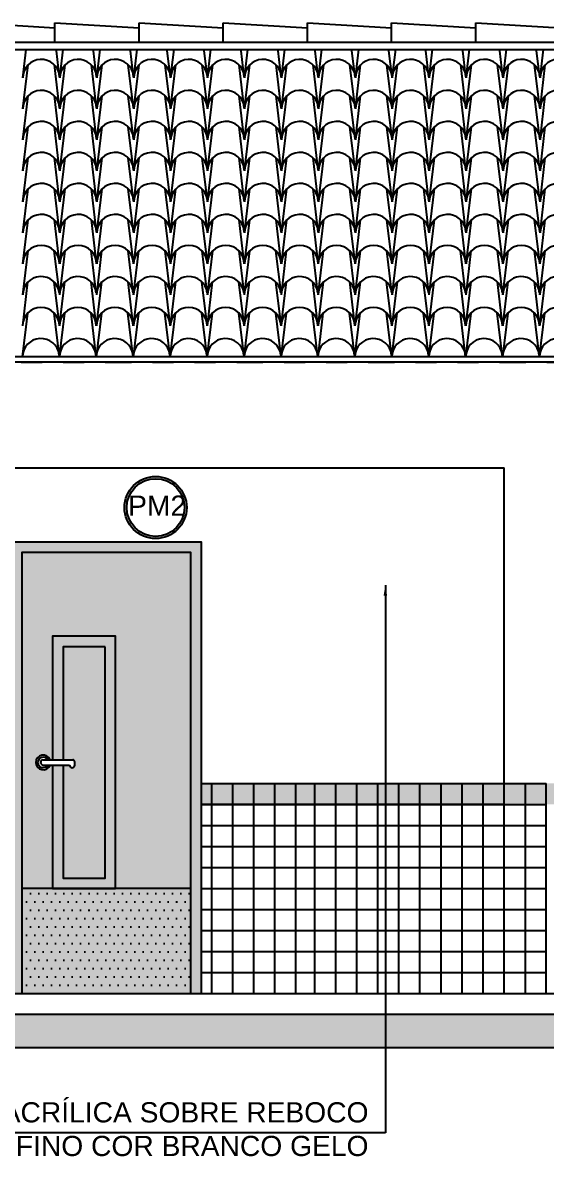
# Model space of a CAD drawing. Extents: x 183 to 373, y 23 to 105.
# Drawn here: x 236.11 to 238.6, y 45.81 to 51.2 of the extents above; entities that cross this region are included whole.
import ezdxf

# ---------------------------------------------------------------- set-up
doc = ezdxf.new("R2010")
doc.units = 0
doc.header["$LTSCALE"] = 0.005
doc.linetypes.add('C5', pattern=[60, 50, -5, 0, -5])
doc.linetypes.add('TRAÇO-2PTOS_P', pattern=[0.625, 0.25, -0.125, 0, -0.125, 0, -0.125])
doc.layers.get('0').update_dxf_attribs({"linetype": 'CONTINUOUS'})
for name, color, linetype in [('01', 1, 'CONTINUOUS'), ('02', 2, 'CONTINUOUS'), ('0_HATCH', 1, 'CONTINUOUS'), ('252', 252, 'CONTINUOUS'), ('A-01', 1, 'CONTINUOUS'), ('A-CHAO_FACHADA', 8, 'CONTINUOUS'), ('A-HACH', 1, 'CONTINUOUS'), ('ARQ-EXO-1_100', 251, 'C5'), ('ARQ-HTC', 9, 'CONTINUOUS'), ('ARQ-SMB-1_100', 1, 'CONTINUOUS'), ('ARQ-TXT-1_075', 2, 'CONTINUOUS'), ('BL-AR-TELHA 2', 2, 'CONTINUOUS'), ('TELHA', 3, 'CONTINUOUS')]:
    doc.layers.add(name, color=color, linetype=linetype)
doc.styles.add('ESC-50-A20', font='arial.ttf', dxfattribs={"height": 0.1})
doc.styles.add('FNDE Texto Cota 0025', font='verdana.ttf', dxfattribs={"height": 0.04})
doc.dimstyles.new('FNDE 1-0025', dxfattribs={"dimscale": 5, "dimtxt": 0.04, "dimasz": 0.01, "dimexe": 0.15, "dimexo": 0.15, "dimgap": 0.005, "dimtad": 1, "dimzin": 1, "dimdsep": 46, "dimtxsty": 'FNDE Texto Cota 0025', "dimblk": 'tic', "dimcen": 0.015, "dimdle": 0.15, "dimse1": 1, "dimse2": 1, "dimclrd": 251, "dimclre": 251, "dimclrt": 256, "dimaunit": 1, "dimadec": 3, "dimazin": 0, "dimtfac": 1, "dimtix": 1, "dimtmove": 2, "dimatfit": 3, "dimfxl": 0.15, "dimtvp": 1, "dimtolj": 1, "dimtzin": 0, "dimarcsym": 0})

# ---------------------------------------------------------------- blocks, each defined once
blk = doc.blocks.new('tic')
at = {"color": 251}
for p, q in [((-1, 0), (1, 0)), ((0, -1), (0, 1))]:
    blk.add_line(p, q, dxfattribs=at)
blk.add_line((-0.6, -0.6), (0.6, 0.6))

msp = doc.modelspace()

# ---------------------------------------------------------------- hatches: boundary and pattern name
h = msp.add_hatch()
h.set_pattern_fill('DOTS', color=1, scale=0.025, style=0)
h.set_pattern_definition([(0, (236.106362, 46.58033), (0.0198438, 0.0396875), [0, -0.0396875])])
h.paths.add_polyline_path([(236.9064, 47.0803), (236.1064, 47.0803), (236.1064, 46.5803), (236.9064, 46.5803)])
at = {"layer": '01'}
for points in [[(236.9064, 48.6803), (236.1064, 48.6803), (236.1064, 47.0803), (236.2506, 47.0803), (236.2506, 47.4678), (236.2506, 47.6678), (236.2391, 47.6678, -5.415339), (236.2391, 47.6928), (236.2506, 47.6928), (236.2506, 48.2803), (236.5506, 48.2803), (236.5506, 47.4678), (236.5506, 47.0803), (236.9064, 47.0803)], [(236.9064, 47.0803), (236.1064, 47.0803), (236.1064, 46.5803), (236.9064, 46.5803)]]:
    msp.add_hatch(color=40, dxfattribs=at).paths.add_polyline_path(points)
at = {"layer": '0_HATCH'}
for points in [[(236.9564, 48.7303), (236.0564, 48.7303), (236.0564, 46.5803), (236.1064, 46.5803), (236.1064, 48.6803), (236.9064, 48.6803), (236.9064, 46.5803), (236.9564, 46.5803)], [(236.5506, 48.2803), (236.2506, 48.2803), (236.2506, 47.6928), (236.3006, 47.6928), (236.3006, 48.2303), (236.5006, 48.2303), (236.5006, 47.4678), (236.5006, 47.1303), (236.3006, 47.1303), (236.3006, 47.4678), (236.3006, 47.6678), (236.2506, 47.6678), (236.2506, 47.4678), (236.2506, 47.0803), (236.5506, 47.0803), (236.5506, 47.4678)]]:
    msp.add_hatch(color=160, dxfattribs=at).paths.add_polyline_path(points)
h = msp.add_hatch(color=160, dxfattribs=at)
h.paths.add_polyline_path([(238.3977, 47.4803), (238.3977, 47.5803), (236.9564, 47.5803), (236.9564, 47.4803)])
h.paths.add_polyline_path([(240.9473, 47.4803), (240.9473, 47.5803), (238.5973, 47.5803), (238.5973, 47.4803)])
h.paths.add_polyline_path([(241.2023, 47.4803), (241.2023, 47.5803), (241.1473, 47.5803), (241.1473, 47.4803)])
h.paths.add_polyline_path([(245.4323, 47.5803), (245.4323, 47.4803), (248.2814, 47.4803), (248.2814, 47.5803)])
h.paths.add_polyline_path([(245.2323, 47.4803), (245.2323, 47.5803), (241.4023, 47.5803), (241.4023, 47.4803)])
h = msp.add_hatch(color=160, dxfattribs=at)
h.paths.add_polyline_path([(238.4977, 47.5803), (238.3977, 47.5803), (238.3977, 47.4803), (238.4977, 47.4803)])
h.paths.add_polyline_path([(238.5977, 47.5803), (238.4977, 47.5803), (238.4977, 47.4803), (238.5977, 47.4803)])
at = {"layer": 'A-HACH'}
msp.add_hatch(color=254, dxfattribs=at).paths.add_polyline_path([(206.7713, 46.4803), (206.7713, 46.3223), (267.1607, 46.3223), (267.1607, 46.4803)])
at = {"layer": 'ARQ-HTC'}
h = msp.add_hatch(color=256, dxfattribs=at)
h.dxf.hatch_style = 1
h.set_gradient(color1=(132, 132, 132), one_color=1, tint=1, name='INVHEMISPHERICAL')
h.paths.add_polyline_path([(236.5006, 48.2303), (236.3006, 48.2303), (236.3006, 47.6928), (236.3464, 47.6928, -0.414214), (236.3564, 47.6828), (236.3564, 47.6678, -1), (236.3314, 47.6678), (236.3006, 47.6678), (236.3006, 47.4678), (236.3006, 47.1303), (236.5006, 47.1303), (236.5006, 47.4678)])
at = {"layer": 'ARQ-SMB-1_100'}
h = msp.add_hatch(color=252, dxfattribs=at)
edge = h.paths.add_edge_path()
edge.add_arc((236.7405, 48.8931), 0.1479, 0, 360)
edge = h.paths.add_edge_path(flags=17)
edge.add_arc((236.7405, 48.8931), 0.1372, 0, 360)

# ---------------------------------------------------------------- linework, layer by layer
at = {"color": 1}
for p, q in [((236.2064, 47.6928), (236.3464, 47.6928)), ((236.3564, 47.6678), (236.3564, 47.6828)), ((236.2064, 47.6678), (236.3314, 47.6678)), ((236.9064, 47.0803), (236.1064, 47.0803))]:
    msp.add_line(p, q, dxfattribs=at)
at = {"color": 2}
for points in [[(236.0564, 46.5803), (236.0564, 48.7303), (236.9564, 48.7303), (236.9564, 46.5803)], [(236.1064, 46.5803), (236.1064, 48.6803), (236.9064, 48.6803), (236.9064, 46.5803)]]:
    msp.add_lwpolyline(points, dxfattribs=at)
at = {"color": 1}
for points in [[(236.5506, 47.4678), (236.5506, 48.2803), (236.2506, 48.2803), (236.2506, 47.6928)], [(236.5006, 48.2303), (236.3006, 48.2303), (236.3006, 47.6928)], [(236.5006, 47.4678), (236.5006, 48.2303)], [(236.2506, 47.6678), (236.2506, 47.4678)], [(236.3006, 47.6678), (236.3006, 47.4678)], [(236.2506, 47.4678), (236.2506, 47.0803), (236.5506, 47.0803), (236.5506, 47.4678)], [(236.3006, 47.4678), (236.3006, 47.1303), (236.5006, 47.1303), (236.5006, 47.4678)]]:
    msp.add_lwpolyline(points, dxfattribs=at)
for centre, radius, start, end in [((236.2064, 47.6803), 0.035, 20.9248, 339.0752), ((236.2064, 47.6803), 0.025, 30, 330), ((236.2064, 47.6803), 0.0125, 90, 270), ((236.3464, 47.6828), 0.01, 0, 90), ((236.3439, 47.6678), 0.0125, 180, 0)]:
    msp.add_arc(centre, radius, start, end, dxfattribs=at)
at = {"layer": '01', "color": 251}
for p, q in [((236.9073, 46.5803, 9.9679), (236.9073, 47.5803, 9.9679)), ((238.3973, 47.5803, 13.2905), (238.3977, 47.5803, 13.2905)), ((238.3973, 47.5803, 13.2905), (238.5973, 47.5803, 13.2905)), ((238.4973, 47.5803, 13.2905), (238.4973, 46.5803, 13.2905)), ((236.9564, 47.4803, -6.6453), (238.3977, 47.4803, -6.6453)), ((238.3973, 47.4803, 13.2905), (238.5973, 47.4803, 13.2905)), ((238.3973, 47.3803, 13.2905), (238.5973, 47.3803, 13.2905)), ((238.3973, 47.2803, 13.2905), (238.5973, 47.2803, 13.2905)), ((238.3973, 47.1803, 13.2905), (238.5973, 47.1803, 13.2905)), ((238.3973, 47.0803, 13.2905), (238.5973, 47.0803, 13.2905)), ((238.3973, 46.9803, 13.2905), (238.5973, 46.9803, 13.2905)), ((238.3973, 46.8803, 13.2905), (238.5973, 46.8803, 13.2905)), ((238.3973, 46.7803, 13.2905), (238.5973, 46.7803, 13.2905)), ((238.3973, 46.6803, 13.2905), (238.5973, 46.6803, 13.2905))]:
    msp.add_line(p, q, dxfattribs=at)
at = {"layer": '02', "color": 253, "linetype": 'Continuous'}
for p, q in [((238.3973, 46.5803, 13.2905), (238.3973, 47.5803, 13.2905)), ((238.5973, 46.5803, 13.2905), (238.5973, 47.5803, 13.2905))]:
    msp.add_line(p, q, dxfattribs=at)
at = {"layer": '252', "linetype": 'Continuous'}
for p, q in [((237.0073, 46.5803, 9.9679), (237.0073, 47.5803, 9.9679)), ((237.0073, 46.5803, 9.9679), (237.0073, 47.5803, 9.9679)), ((237.1073, 46.5803, 9.9679), (237.1073, 47.5803, 9.9679)), ((237.2073, 46.5803, 9.9679), (237.2073, 47.5803, 9.9679)), ((237.3073, 46.5803, 9.9679), (237.3073, 47.5803, 9.9679)), ((237.3073, 46.5803, 9.9679), (237.3073, 47.5803, 9.9679)), ((237.4073, 46.5803, 9.9679), (237.4073, 47.5803, 9.9679)), ((237.4973, 46.5803, 13.2905), (237.4973, 47.5803, 13.2905)), ((237.5973, 46.5803, 13.2905), (237.5973, 47.5803, 13.2905)), ((237.6973, 46.5803, 13.2905), (237.6973, 47.5803, 13.2905)), ((237.7973, 46.5803, 13.2905), (237.7973, 47.5803, 13.2905)), ((237.8973, 46.5803, 13.2905), (237.8973, 47.5803, 13.2905)), ((237.9973, 46.5803, 13.2905), (237.9973, 47.5803, 13.2905)), ((238.0973, 46.5803, 13.2905), (238.0973, 47.5803, 13.2905)), ((238.1973, 46.5803, 13.2905), (238.1973, 47.5803, 13.2905)), ((238.2973, 46.5803, 13.2905), (238.2973, 47.5803, 13.2905)), ((236.9564, 47.3803, 0.0375), (238.3977, 47.3803, -0.1967)), ((236.9564, 47.2803, 0.0375), (238.3977, 47.2803, -0.1967)), ((236.9564, 47.1803, 0.0375), (238.3977, 47.1803, -0.1967)), ((236.9564, 47.0803, 0.0375), (238.3977, 47.0803, -0.1967)), ((236.9564, 46.9803, 0.0375), (238.3977, 46.9803, -0.1967)), ((236.9564, 46.8803, 0.0375), (238.3977, 46.8803, -0.1967)), ((236.9564, 46.7803, 0.0375), (238.3977, 46.7803, -0.1967)), ((236.9564, 46.6803, 0.0375), (238.3977, 46.6803, -0.1967))]:
    msp.add_line(p, q, dxfattribs=at)
at = {"layer": '252', "linetype": 'Continuous', "elevation": 3.3226}
for points in [[(236.9564, 47.5803), (238.3977, 47.5803)], [(238.3977, 47.4803), (236.9564, 47.4803)]]:
    msp.add_lwpolyline(points, dxfattribs=at)
at = {"layer": 'A-01', "color": 3}
for p, q in [((235.8622, 51.1998), (236.2622, 51.1753)), ((236.2622, 51.1077), (236.2622, 51.1998)), ((236.2622, 51.1998), (236.6622, 51.1753)), ((236.6622, 51.1998), (237.0622, 51.1753)), ((236.6622, 51.1077), (236.6622, 51.1998)), ((237.0622, 51.1077), (237.0622, 51.1998)), ((237.0622, 51.1998), (237.4622, 51.1753)), ((237.4622, 51.1077), (237.4622, 51.1998)), ((237.4622, 51.1998), (237.8622, 51.1753)), ((237.8622, 51.1077), (237.8622, 51.1998)), ((237.8622, 51.1998), (238.2621, 51.1753)), ((238.2621, 51.1998), (238.6621, 51.1753)), ((238.2621, 51.1077), (238.2621, 51.1998)), ((212.5123, 51.1077), (261.8473, 51.1077)), ((212.5123, 51.0717), (261.8473, 51.0717)), ((235.9768, 49.0811), (238.3977, 49.0811)), ((238.3977, 46.5803), (238.3977, 49.0811))]:
    msp.add_line(p, q, dxfattribs=at)
at = {"layer": 'A-01', "color": 5}
msp.add_line((208.0123, 46.5803), (266.3623, 46.5803), dxfattribs=at)
at = {"layer": 'A-01', "color": 8}
msp.add_line((267.1607, 46.3223), (206.7713, 46.3223), dxfattribs=at)
at = {"layer": 'A-CHAO_FACHADA', "color": 6}
msp.add_line((267.1607, 46.4803), (206.7713, 46.4803), dxfattribs=at)
at = {"layer": 'ARQ-EXO-1_100', "color": 252, "linetype": 'TRAÇO-2PTOS_P', "ltscale": 100}
for p, q in [((205.8759, 49.5853), (267.1857, 49.5853)), ((205.8759, 46.5803), (267.1857, 46.5803))]:
    msp.add_line(p, q, dxfattribs=at)
at = {"layer": 'ARQ-SMB-1_100', "color": 252}
for radius in [0.1479, 0.1372]:
    msp.add_circle((236.7405, 48.8931), radius, dxfattribs=at)
at = {"layer": 'BL-AR-TELHA 2'}
for p, q in [((236.1098, 50.9375), (236.126, 51.0717)), ((236.2843, 50.9423), (236.2694, 51.066)), ((236.2854, 50.9375), (236.3016, 51.0717)), ((236.4598, 50.9423), (236.4449, 51.066)), ((236.461, 50.9375), (236.4771, 51.0717)), ((236.6354, 50.9423), (236.6205, 51.066)), ((236.6366, 50.9375), (236.6527, 51.0717)), ((236.811, 50.9423), (236.7961, 51.066)), ((236.8121, 50.9375), (236.8283, 51.0717)), ((236.9866, 50.9423), (236.9717, 51.066)), ((236.9877, 50.9375), (237.0038, 51.0717)), ((237.1621, 50.9423), (237.1472, 51.066)), ((237.1633, 50.9375), (237.1794, 51.0717)), ((237.3377, 50.9423), (237.3228, 51.066)), ((237.3388, 50.9375), (237.355, 51.0717)), ((237.5133, 50.9423), (237.4984, 51.066)), ((237.5144, 50.9375), (237.5306, 51.0717)), ((237.6888, 50.9423), (237.6739, 51.066)), ((237.69, 50.9375), (237.7061, 51.0717)), ((237.8644, 50.9423), (237.8495, 51.066)), ((237.8655, 50.9375), (237.8817, 51.0717)), ((238.04, 50.9423), (238.0251, 51.066)), ((238.0411, 50.9375), (238.0573, 51.0717)), ((238.2155, 50.9423), (238.2006, 51.066)), ((238.2167, 50.9375), (238.2328, 51.0717)), ((238.3911, 50.9423), (238.3762, 51.066)), ((238.3923, 50.9375), (238.4084, 51.0717)), ((238.5667, 50.9423), (238.5518, 51.066)), ((238.5678, 50.9375), (238.584, 51.0717)), ((236.1098, 50.79), (236.135, 50.9989)), ((236.2843, 50.7947), (236.2597, 50.9989)), ((236.2854, 50.79), (236.3106, 50.9989)), ((236.4598, 50.7947), (236.4353, 50.9989)), ((236.461, 50.79), (236.4861, 50.9989)), ((236.6354, 50.7947), (236.6108, 50.9989)), ((236.6366, 50.79), (236.6617, 50.9989)), ((236.811, 50.7947), (236.7864, 50.9989)), ((236.8121, 50.79), (236.8373, 50.9989)), ((236.9866, 50.7947), (236.962, 50.9989)), ((236.9877, 50.79), (237.0128, 50.9989)), ((237.1621, 50.7947), (237.1375, 50.9989)), ((237.1633, 50.79), (237.1884, 50.9989)), ((237.3377, 50.7947), (237.3131, 50.9989)), ((237.3388, 50.79), (237.364, 50.9989)), ((237.5133, 50.7947), (237.4887, 50.9989)), ((237.5144, 50.79), (237.5396, 50.9989)), ((237.6888, 50.7947), (237.6643, 50.9989)), ((237.69, 50.79), (237.7151, 50.9989)), ((237.8644, 50.7947), (237.8398, 50.9989)), ((237.8655, 50.79), (237.8907, 50.9989)), ((238.04, 50.7947), (238.0154, 50.9989)), ((238.0411, 50.79), (238.0663, 50.9989)), ((238.2155, 50.7947), (238.191, 50.9989)), ((238.2167, 50.79), (238.2418, 50.9989)), ((238.3911, 50.7947), (238.3665, 50.9989)), ((238.3923, 50.79), (238.4174, 50.9989)), ((238.5667, 50.7947), (238.5421, 50.9989)), ((238.5678, 50.79), (238.593, 50.9989)), ((236.1098, 50.6424), (236.135, 50.8514)), ((236.2843, 50.6472), (236.2597, 50.8514)), ((236.2854, 50.6424), (236.3106, 50.8514)), ((236.4598, 50.6472), (236.4353, 50.8514)), ((236.461, 50.6424), (236.4861, 50.8514)), ((236.6354, 50.6472), (236.6108, 50.8514)), ((236.6366, 50.6424), (236.6617, 50.8514)), ((236.811, 50.6472), (236.7864, 50.8514)), ((236.8121, 50.6424), (236.8373, 50.8514)), ((236.9866, 50.6472), (236.962, 50.8514)), ((236.9877, 50.6424), (237.0128, 50.8514)), ((237.1621, 50.6472), (237.1375, 50.8514)), ((237.1633, 50.6424), (237.1884, 50.8514)), ((237.3377, 50.6472), (237.3131, 50.8514)), ((237.3388, 50.6424), (237.364, 50.8514)), ((237.5133, 50.6472), (237.4887, 50.8514)), ((237.5144, 50.6424), (237.5396, 50.8514)), ((237.6888, 50.6472), (237.6643, 50.8514)), ((237.69, 50.6424), (237.7151, 50.8514)), ((237.8644, 50.6472), (237.8398, 50.8514)), ((237.8655, 50.6424), (237.8907, 50.8514)), ((238.04, 50.6472), (238.0154, 50.8514)), ((238.0411, 50.6424), (238.0663, 50.8514)), ((238.2155, 50.6472), (238.191, 50.8514)), ((238.2167, 50.6424), (238.2418, 50.8514)), ((238.3911, 50.6472), (238.3665, 50.8514)), ((238.3923, 50.6424), (238.4174, 50.8514)), ((238.5667, 50.6472), (238.5421, 50.8514)), ((238.5678, 50.6424), (238.593, 50.8514)), ((236.1098, 50.4949), (236.135, 50.7038)), ((236.2843, 50.4996), (236.2597, 50.7038)), ((236.2854, 50.4949), (236.3106, 50.7038)), ((236.4598, 50.4996), (236.4353, 50.7038)), ((236.461, 50.4949), (236.4861, 50.7038)), ((236.6354, 50.4996), (236.6108, 50.7038)), ((236.6366, 50.4949), (236.6617, 50.7038)), ((236.811, 50.4996), (236.7864, 50.7038)), ((236.8121, 50.4949), (236.8373, 50.7038)), ((236.9866, 50.4996), (236.962, 50.7038)), ((236.9877, 50.4949), (237.0128, 50.7038)), ((237.1621, 50.4996), (237.1375, 50.7038)), ((237.1633, 50.4949), (237.1884, 50.7038)), ((237.3377, 50.4996), (237.3131, 50.7038)), ((237.3388, 50.4949), (237.364, 50.7038)), ((237.5133, 50.4996), (237.4887, 50.7038)), ((237.5144, 50.4949), (237.5396, 50.7038)), ((237.6888, 50.4996), (237.6643, 50.7038)), ((237.69, 50.4949), (237.7151, 50.7038)), ((237.8644, 50.4996), (237.8398, 50.7038)), ((237.8655, 50.4949), (237.8907, 50.7038)), ((238.04, 50.4996), (238.0154, 50.7038)), ((238.0411, 50.4949), (238.0663, 50.7038)), ((238.2155, 50.4996), (238.191, 50.7038)), ((238.2167, 50.4949), (238.2418, 50.7038)), ((238.3911, 50.4996), (238.3665, 50.7038)), ((238.3923, 50.4949), (238.4174, 50.7038)), ((238.5667, 50.4996), (238.5421, 50.7038)), ((238.5678, 50.4949), (238.593, 50.7038)), ((236.1098, 50.3473), (236.135, 50.5563)), ((236.2843, 50.3521), (236.2597, 50.5563)), ((236.2854, 50.3473), (236.3106, 50.5563)), ((236.4598, 50.3521), (236.4353, 50.5563)), ((236.461, 50.3473), (236.4861, 50.5563)), ((236.6354, 50.3521), (236.6108, 50.5563)), ((236.6366, 50.3473), (236.6617, 50.5563)), ((236.811, 50.3521), (236.7864, 50.5563)), ((236.8121, 50.3473), (236.8373, 50.5563)), ((236.9866, 50.3521), (236.962, 50.5563)), ((236.9877, 50.3473), (237.0128, 50.5563)), ((237.1621, 50.3521), (237.1375, 50.5563)), ((237.1633, 50.3473), (237.1884, 50.5563)), ((237.3377, 50.3521), (237.3131, 50.5563)), ((237.3388, 50.3473), (237.364, 50.5563)), ((237.5133, 50.3521), (237.4887, 50.5563)), ((237.5144, 50.3473), (237.5396, 50.5563)), ((237.6888, 50.3521), (237.6643, 50.5563)), ((237.69, 50.3473), (237.7151, 50.5563)), ((237.8644, 50.3521), (237.8398, 50.5563)), ((237.8655, 50.3473), (237.8907, 50.5563)), ((238.04, 50.3521), (238.0154, 50.5563)), ((238.0411, 50.3473), (238.0663, 50.5563)), ((238.2155, 50.3521), (238.191, 50.5563)), ((238.2167, 50.3473), (238.2418, 50.5563)), ((238.3911, 50.3521), (238.3665, 50.5563)), ((238.3923, 50.3473), (238.4174, 50.5563)), ((238.5667, 50.3521), (238.5421, 50.5563)), ((238.5678, 50.3473), (238.593, 50.5563)), ((236.1098, 50.1998), (236.135, 50.4087)), ((236.2843, 50.2045), (236.2597, 50.4087)), ((236.2854, 50.1998), (236.3106, 50.4087)), ((236.4598, 50.2045), (236.4353, 50.4087)), ((236.461, 50.1998), (236.4861, 50.4087)), ((236.6354, 50.2045), (236.6108, 50.4087)), ((236.6366, 50.1998), (236.6617, 50.4087)), ((236.811, 50.2045), (236.7864, 50.4087)), ((236.8121, 50.1998), (236.8373, 50.4087)), ((236.9866, 50.2045), (236.962, 50.4087)), ((236.9877, 50.1998), (237.0128, 50.4087)), ((237.1621, 50.2045), (237.1375, 50.4087)), ((237.1633, 50.1998), (237.1884, 50.4087)), ((237.3377, 50.2045), (237.3131, 50.4087)), ((237.3388, 50.1998), (237.364, 50.4087)), ((237.5133, 50.2045), (237.4887, 50.4087)), ((237.5144, 50.1998), (237.5396, 50.4087)), ((237.6888, 50.2045), (237.6643, 50.4087)), ((237.69, 50.1998), (237.7151, 50.4087)), ((237.8644, 50.2045), (237.8398, 50.4087)), ((237.8655, 50.1998), (237.8907, 50.4087)), ((238.04, 50.2045), (238.0154, 50.4087)), ((238.0411, 50.1998), (238.0663, 50.4087)), ((238.2155, 50.2045), (238.191, 50.4087)), ((238.2167, 50.1998), (238.2418, 50.4087)), ((238.3911, 50.2045), (238.3665, 50.4087)), ((238.3923, 50.1998), (238.4174, 50.4087)), ((238.5667, 50.2045), (238.5421, 50.4087)), ((238.5678, 50.1998), (238.593, 50.4087)), ((236.1098, 50.0522), (236.135, 50.2612)), ((236.2843, 50.057), (236.2597, 50.2612)), ((236.2854, 50.0522), (236.3106, 50.2612)), ((236.4598, 50.057), (236.4353, 50.2612)), ((236.461, 50.0522), (236.4861, 50.2612)), ((236.6354, 50.057), (236.6108, 50.2612)), ((236.6366, 50.0522), (236.6617, 50.2612)), ((236.811, 50.057), (236.7864, 50.2612)), ((236.8121, 50.0522), (236.8373, 50.2612)), ((236.9866, 50.057), (236.962, 50.2612)), ((236.9877, 50.0522), (237.0128, 50.2612)), ((237.1621, 50.057), (237.1375, 50.2612)), ((237.1633, 50.0522), (237.1884, 50.2612)), ((237.3377, 50.057), (237.3131, 50.2612)), ((237.3388, 50.0522), (237.364, 50.2612)), ((237.5133, 50.057), (237.4887, 50.2612)), ((237.5144, 50.0522), (237.5396, 50.2612)), ((237.6888, 50.057), (237.6643, 50.2612)), ((237.69, 50.0522), (237.7151, 50.2612)), ((237.8644, 50.057), (237.8398, 50.2612)), ((237.8655, 50.0522), (237.8907, 50.2612)), ((238.04, 50.057), (238.0154, 50.2612)), ((238.0411, 50.0522), (238.0663, 50.2612)), ((238.2155, 50.057), (238.191, 50.2612)), ((238.2167, 50.0522), (238.2418, 50.2612)), ((238.3911, 50.057), (238.3665, 50.2612)), ((238.3923, 50.0522), (238.4174, 50.2612)), ((238.5667, 50.057), (238.5421, 50.2612)), ((238.5678, 50.0522), (238.593, 50.2612)), ((236.1093, 49.9047), (236.1344, 50.1136)), ((236.2831, 49.9142), (236.2591, 50.1136)), ((236.2848, 49.9047), (236.31, 50.1136)), ((236.4587, 49.9142), (236.4347, 50.1136)), ((236.4604, 49.9047), (236.4856, 50.1136)), ((236.6343, 49.9142), (236.6103, 50.1136)), ((236.636, 49.9047), (236.6611, 50.1136)), ((236.8098, 49.9142), (236.7858, 50.1136)), ((236.8116, 49.9047), (236.8367, 50.1136)), ((236.9854, 49.9142), (236.9614, 50.1136)), ((236.9871, 49.9047), (237.0123, 50.1136)), ((237.161, 49.9142), (237.137, 50.1136)), ((237.1627, 49.9047), (237.1878, 50.1136)), ((237.3366, 49.9142), (237.3125, 50.1136)), ((237.3383, 49.9047), (237.3634, 50.1136)), ((237.5121, 49.9142), (237.4881, 50.1136)), ((237.5138, 49.9047), (237.539, 50.1136)), ((237.6877, 49.9142), (237.6637, 50.1136)), ((237.6894, 49.9047), (237.7146, 50.1136)), ((237.8633, 49.9142), (237.8393, 50.1136)), ((237.865, 49.9047), (237.8901, 50.1136)), ((238.0388, 49.9142), (238.0148, 50.1136)), ((238.0405, 49.9047), (238.0657, 50.1136)), ((238.2144, 49.9142), (238.1904, 50.1136)), ((238.2161, 49.9047), (238.2413, 50.1136)), ((238.39, 49.9142), (238.366, 50.1136)), ((238.3917, 49.9047), (238.4168, 50.1136)), ((238.5655, 49.9142), (238.5415, 50.1136)), ((238.5673, 49.9047), (238.5924, 50.1136)), ((236.1087, 49.7571), (236.1339, 49.9661)), ((236.2831, 49.7619), (236.2586, 49.9661)), ((236.2843, 49.7571), (236.3094, 49.9661)), ((236.4587, 49.7619), (236.4341, 49.9661)), ((236.4598, 49.7571), (236.485, 49.9661)), ((236.6343, 49.7619), (236.6097, 49.9661)), ((236.6354, 49.7571), (236.6606, 49.9661)), ((236.8098, 49.7619), (236.7853, 49.9661)), ((236.811, 49.7571), (236.8361, 49.9661)), ((236.9854, 49.7619), (236.9608, 49.9661)), ((236.9866, 49.7571), (237.0117, 49.9661)), ((237.161, 49.7619), (237.1364, 49.9661)), ((237.1621, 49.7571), (237.1873, 49.9661)), ((237.3366, 49.7619), (237.312, 49.9661)), ((237.3377, 49.7571), (237.3628, 49.9661)), ((237.5121, 49.7619), (237.4875, 49.9661)), ((237.5133, 49.7571), (237.5384, 49.9661)), ((237.6877, 49.7619), (237.6631, 49.9661)), ((237.6888, 49.7571), (237.714, 49.9661)), ((237.8633, 49.7619), (237.8387, 49.9661)), ((237.8644, 49.7571), (237.8896, 49.9661)), ((238.0388, 49.7619), (238.0143, 49.9661)), ((238.04, 49.7571), (238.0651, 49.9661)), ((238.2144, 49.7619), (238.1898, 49.9661)), ((238.2155, 49.7571), (238.2407, 49.9661)), ((238.39, 49.7619), (238.3654, 49.9661)), ((238.3911, 49.7571), (238.4163, 49.9661)), ((238.5655, 49.7619), (238.541, 49.9661)), ((238.5667, 49.7571), (238.5918, 49.9661)), ((236.1081, 49.6096), (236.1333, 49.8185)), ((236.2831, 49.6096), (236.258, 49.8185)), ((236.2837, 49.6096), (236.3089, 49.8185)), ((236.4587, 49.6096), (236.4336, 49.8185)), ((236.4593, 49.6096), (236.4844, 49.8185)), ((236.6343, 49.6096), (236.6091, 49.8185)), ((236.6348, 49.6096), (236.66, 49.8185)), ((236.8098, 49.6096), (236.7847, 49.8185)), ((236.8104, 49.6096), (236.8356, 49.8185)), ((236.9854, 49.6096), (236.9603, 49.8185)), ((236.986, 49.6096), (237.0111, 49.8185)), ((237.161, 49.6096), (237.1358, 49.8185)), ((237.1616, 49.6096), (237.1867, 49.8185)), ((237.3366, 49.6096), (237.3114, 49.8185)), ((237.3371, 49.6096), (237.3623, 49.8185)), ((237.5121, 49.6096), (237.487, 49.8185)), ((237.5127, 49.6096), (237.5378, 49.8185)), ((237.6877, 49.6096), (237.6625, 49.8185)), ((237.6883, 49.6096), (237.7134, 49.8185)), ((237.8633, 49.6096), (237.8381, 49.8185)), ((237.8638, 49.6096), (237.889, 49.8185)), ((238.0388, 49.6096), (238.0137, 49.8185)), ((238.0394, 49.6096), (238.0646, 49.8185)), ((238.2144, 49.6096), (238.1893, 49.8185)), ((238.215, 49.6096), (238.2401, 49.8185)), ((238.39, 49.6096), (238.3648, 49.8185)), ((238.3905, 49.6096), (238.4157, 49.8185)), ((238.5655, 49.6096), (238.5404, 49.8185)), ((238.5661, 49.6096), (238.5913, 49.8185))]:
    msp.add_line(p, q, dxfattribs=at)
for centre, start in [((236.1973, 50.9375), 6.5419), ((236.3729, 50.9375), 6.5419), ((236.5485, 50.9375), 6.5419), ((236.7241, 50.9375), 6.5419), ((236.8996, 50.9375), 6.5419), ((237.0752, 50.9375), 6.5419), ((237.2508, 50.9375), 6.5419), ((237.4263, 50.9375), 6.5419), ((237.6019, 50.9375), 6.5419), ((237.7775, 50.9375), 6.5419), ((237.953, 50.9375), 6.5419), ((238.1286, 50.9375), 6.5419), ((238.3042, 50.9375), 6.5419), ((238.4798, 50.9375), 6.5419), ((238.6553, 50.9375), 6.5419), ((236.1973, 50.79), 6.5419), ((236.3729, 50.79), 6.5419), ((236.5485, 50.79), 6.5419), ((236.7241, 50.79), 6.5419), ((236.8996, 50.79), 6.5419), ((237.0752, 50.79), 6.5419), ((237.2508, 50.79), 6.5419), ((237.4263, 50.79), 6.5419), ((237.6019, 50.79), 6.5419), ((237.7775, 50.79), 6.5419), ((237.953, 50.79), 6.5419), ((238.1286, 50.79), 6.5419), ((238.3042, 50.79), 6.5419), ((238.4798, 50.79), 6.5419), ((238.6553, 50.79), 6.5419), ((236.1973, 50.6424), 6.5419), ((236.3729, 50.6424), 6.5419), ((236.5485, 50.6424), 6.5419), ((236.7241, 50.6424), 6.5419), ((236.8996, 50.6424), 6.5419), ((237.0752, 50.6424), 6.5419), ((237.2508, 50.6424), 6.5419), ((237.4263, 50.6424), 6.5419), ((237.6019, 50.6424), 6.5419), ((237.7775, 50.6424), 6.5419), ((237.953, 50.6424), 6.5419), ((238.1286, 50.6424), 6.5419), ((238.3042, 50.6424), 6.5419), ((238.4798, 50.6424), 6.5419), ((238.6553, 50.6424), 6.5419), ((236.1973, 50.4949), 6.5419), ((236.3729, 50.4949), 6.5419), ((236.5485, 50.4949), 6.5419), ((236.7241, 50.4949), 6.5419), ((236.8996, 50.4949), 6.5419), ((237.0752, 50.4949), 6.5419), ((237.2508, 50.4949), 6.5419), ((237.4263, 50.4949), 6.5419), ((237.6019, 50.4949), 6.5419), ((237.7775, 50.4949), 6.5419), ((237.953, 50.4949), 6.5419), ((238.1286, 50.4949), 6.5419), ((238.3042, 50.4949), 6.5419), ((238.4798, 50.4949), 6.5419), ((238.6553, 50.4949), 6.5419), ((236.1973, 50.3473), 6.5419), ((236.3729, 50.3473), 6.5419), ((236.5485, 50.3473), 6.5419), ((236.7241, 50.3473), 6.5419), ((236.8996, 50.3473), 6.5419), ((237.0752, 50.3473), 6.5419), ((237.2508, 50.3473), 6.5419), ((237.4263, 50.3473), 6.5419), ((237.6019, 50.3473), 6.5419), ((237.7775, 50.3473), 6.5419), ((237.953, 50.3473), 6.5419), ((238.1286, 50.3473), 6.5419), ((238.3042, 50.3473), 6.5419), ((238.4798, 50.3473), 6.5419), ((238.6553, 50.3473), 6.5419), ((236.1973, 50.1998), 6.5419), ((236.3729, 50.1998), 6.5419), ((236.5485, 50.1998), 6.5419), ((236.7241, 50.1998), 6.5419), ((236.8996, 50.1998), 6.5419), ((237.0752, 50.1998), 6.5419), ((237.2508, 50.1998), 6.5419), ((237.4263, 50.1998), 6.5419), ((237.6019, 50.1998), 6.5419), ((237.7775, 50.1998), 6.5419), ((237.953, 50.1998), 6.5419), ((238.1286, 50.1998), 6.5419), ((238.3042, 50.1998), 6.5419), ((238.4798, 50.1998), 6.5419), ((238.6553, 50.1998), 6.5419), ((236.1968, 50.0522), 0), ((236.3723, 50.0522), 0), ((236.5479, 50.0522), 0), ((236.7235, 50.0522), 0), ((236.8991, 50.0522), 0), ((237.0746, 50.0522), 0), ((237.2502, 50.0522), 0), ((237.4258, 50.0522), 0), ((237.6013, 50.0522), 0), ((237.7769, 50.0522), 0), ((237.9525, 50.0522), 0), ((238.128, 50.0522), 0), ((238.3036, 50.0522), 0), ((238.4792, 50.0522), 0), ((238.6548, 50.0522), 0), ((236.1962, 49.9047), 6.5419), ((236.3718, 49.9047), 6.5419), ((236.5473, 49.9047), 6.5419), ((236.7229, 49.9047), 6.5419), ((236.8985, 49.9047), 6.5419), ((237.0741, 49.9047), 6.5419), ((237.2496, 49.9047), 6.5419), ((237.4252, 49.9047), 6.5419), ((237.6008, 49.9047), 6.5419), ((237.7763, 49.9047), 6.5419), ((237.9519, 49.9047), 6.5419), ((238.1275, 49.9047), 6.5419), ((238.303, 49.9047), 6.5419), ((238.4786, 49.9047), 6.5419), ((238.6542, 49.9047), 6.5419), ((236.1956, 49.7571), 0), ((236.3712, 49.7571), 0), ((236.5468, 49.7571), 0), ((236.7223, 49.7571), 0), ((236.8979, 49.7571), 0), ((237.0735, 49.7571), 0), ((237.2491, 49.7571), 0), ((237.4246, 49.7571), 0), ((237.6002, 49.7571), 0), ((237.7758, 49.7571), 0), ((237.9513, 49.7571), 0), ((238.1269, 49.7571), 0), ((238.3025, 49.7571), 0), ((238.478, 49.7571), 0), ((238.6536, 49.7571), 0), ((236.1951, 49.6096), 6.5419), ((236.3706, 49.6096), 6.5419), ((236.5462, 49.6096), 6.5419), ((236.7218, 49.6096), 6.5419), ((236.8973, 49.6096), 6.5419), ((237.0729, 49.6096), 6.5419), ((237.2485, 49.6096), 6.5419), ((237.4241, 49.6096), 6.5419), ((237.5996, 49.6096), 6.5419), ((237.7752, 49.6096), 6.5419), ((237.9508, 49.6096), 6.5419), ((238.1263, 49.6096), 6.5419), ((238.3019, 49.6096), 6.5419), ((238.4775, 49.6096), 6.5419), ((238.653, 49.6096), 6.5419)]:
    msp.add_arc(centre, 0.0875, start, 180, dxfattribs=at)
at = {"layer": 'TELHA'}
for p, q in [((266.785, 49.6096), (207.5745, 49.6096)), ((266.7776, 49.5853), (207.5981, 49.5853))]:
    msp.add_line(p, q, dxfattribs=at)

# ---------------------------------------------------------------- texts
at = {"layer": 'ARQ-TXT-1_075', "insert": (233.8594, 46.0636), "char_height": 0.096, "width": 4.071525, "attachment_point": 1, "style": 'ESC-50-A20'}
msp.add_mtext('\\pi1.5237;PINTURA ACRÍLICA SOBRE REBOCO\\P\\pi1.1363;DESEMPENADO FINO COR BRANCO GELO', dxfattribs=at)
at = {"layer": 'ARQ-TXT-1_075', "style": 'ESC-50-A20'}
msp.add_attdef('PM2', (236.61, 48.8541), '', height=0.096, dxfattribs=at)

# ---------------------------------------------------------------- leaders
at = {"layer": 'ARQ-SMB-1_100'}
msp.add_leader([(237.8327, 48.524), (237.8327, 45.9183), (234.9164, 45.9183)], dimstyle='FNDE 1-0025', override={"dimtad": 0, "dimfxl": 0.025, "dimarcsym": 1}, dxfattribs=at)

doc.saveas('drawing.dxf')
